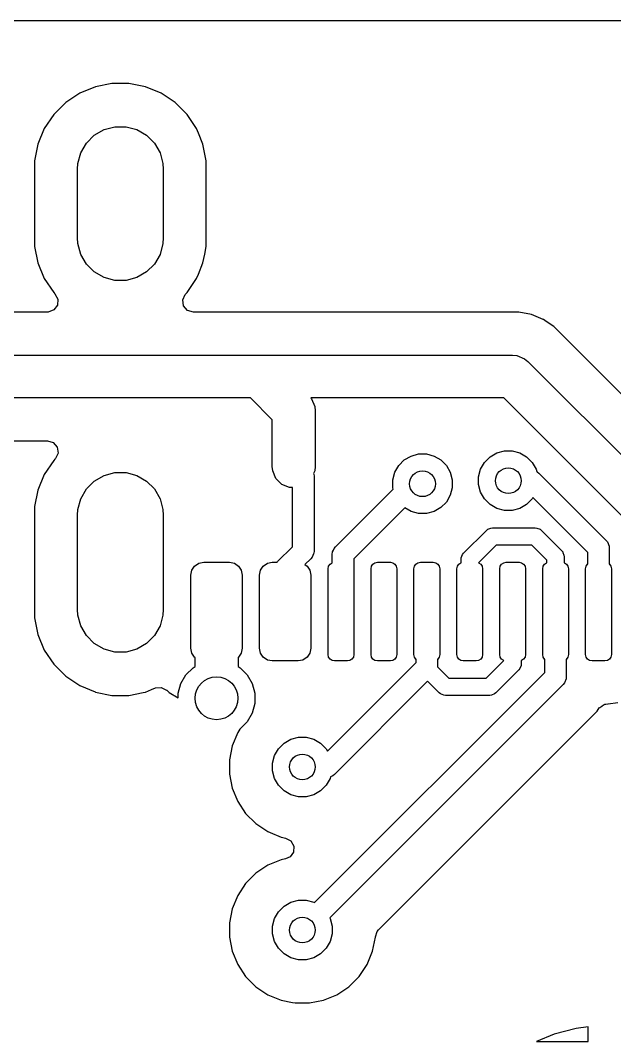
# Model space of a CAD drawing. Extents: x 3.62 to 11.01, y -6.32 to -1.07.
# Drawn here: x 4.1955 to 4.468, y -2.6063 to -2.1378 of the extents above; entities that cross this region are included whole.
import ezdxf

# ---------------------------------------------------------------- set-up
doc = ezdxf.new("R2010")
doc.units = 0
doc.header["$MEASUREMENT"] = 0
doc.layers.add('BLACK', color=7, linetype='CONTINUOUS')

msp = doc.modelspace()

# ---------------------------------------------------------------- linework, layer by layer
at = {"layer": 'BLACK', "linetype": 'CONTINUOUS'}
for p, q in [((3.7959, -2.13781), (6.34551, -2.13781)), ((4.22985, -2.16823), (4.22268, -2.1712)), ((4.23746, -2.16671), (4.22985, -2.16823)), ((4.22985, -2.16823), (4.22985, -2.16823)), ((4.24522, -2.16671), (4.23746, -2.16671)), ((4.23746, -2.16671), (4.23746, -2.16671)), ((4.25283, -2.16823), (4.24522, -2.16671)), ((4.24522, -2.16671), (4.24522, -2.16671)), ((4.26, -2.1712), (4.25283, -2.16823)), ((4.25283, -2.16823), (4.25283, -2.16823)), ((4.22268, -2.1712), (4.21623, -2.17551)), ((4.22268, -2.1712), (4.22268, -2.1712)), ((4.26645, -2.17551), (4.26, -2.1712)), ((4.26, -2.1712), (4.26, -2.1712)), ((4.21623, -2.17551), (4.21074, -2.18099)), ((4.21623, -2.17551), (4.21623, -2.17551)), ((4.27193, -2.18099), (4.26645, -2.17551)), ((4.26645, -2.17551), (4.26645, -2.17551)), ((4.21074, -2.18099), (4.20643, -2.18744)), ((4.21074, -2.18099), (4.21074, -2.18099)), ((4.27625, -2.18744), (4.27193, -2.18099)), ((4.27193, -2.18099), (4.27193, -2.18099)), ((4.20643, -2.18744), (4.20346, -2.19461)), ((4.20643, -2.18744), (4.20643, -2.18744)), ((4.23381, -2.18792), (4.23877, -2.18659)), ((4.23877, -2.18659), (4.24391, -2.18659)), ((4.24391, -2.18659), (4.24887, -2.18792)), ((4.27712, -2.18956), (4.27625, -2.18744)), ((4.27625, -2.18744), (4.27625, -2.18744)), ((4.22572, -2.19412), (4.22936, -2.19049)), ((4.22936, -2.19049), (4.23381, -2.18792)), ((4.24887, -2.18792), (4.25332, -2.19049)), ((4.25332, -2.19049), (4.25696, -2.19412)), ((4.27921, -2.19461), (4.27712, -2.18956)), ((4.20346, -2.19461), (4.20195, -2.20222)), ((4.20346, -2.19461), (4.20346, -2.19461)), ((4.22315, -2.19857), (4.22572, -2.19412)), ((4.25696, -2.19412), (4.25953, -2.19857)), ((4.28073, -2.20222), (4.27921, -2.19461)), ((4.27921, -2.19461), (4.27921, -2.19461)), ((4.27921, -2.19461), (4.27921, -2.19461)), ((4.22182, -2.20353), (4.22315, -2.19857)), ((4.25953, -2.19857), (4.26086, -2.20353)), ((4.20195, -2.20222), (4.20195, -2.20222)), ((4.20195, -2.20222), (4.20195, -2.24148)), ((4.22165, -2.2061), (4.22182, -2.20353)), ((4.22165, -2.2376), (4.22165, -2.2061)), ((4.26086, -2.20353), (4.26102, -2.2061)), ((4.26102, -2.2061), (4.26102, -2.2376)), ((4.28073, -2.24148), (4.28073, -2.20222)), ((4.22182, -2.24017), (4.22165, -2.2376)), ((4.26102, -2.2376), (4.26086, -2.24017)), ((4.20195, -2.24148), (4.20195, -2.24148)), ((4.20195, -2.24148), (4.20195, -2.24148)), ((4.20195, -2.24148), (4.20346, -2.24909)), ((4.22315, -2.24513), (4.22182, -2.24017)), ((4.26086, -2.24017), (4.25953, -2.24513)), ((4.28001, -2.2451), (4.28073, -2.24148)), ((4.22572, -2.24958), (4.22315, -2.24513)), ((4.25953, -2.24513), (4.25696, -2.24958)), ((4.27921, -2.24909), (4.28001, -2.2451)), ((4.20346, -2.24909), (4.20346, -2.24909)), ((4.20346, -2.24909), (4.20643, -2.25626)), ((4.22936, -2.25322), (4.22572, -2.24958)), ((4.23381, -2.25579), (4.22936, -2.25322)), ((4.25332, -2.25322), (4.24887, -2.25579)), ((4.25696, -2.24958), (4.25332, -2.25322)), ((4.27711, -2.25418), (4.27921, -2.24909)), ((4.20643, -2.25626), (4.20643, -2.25626)), ((4.20643, -2.25626), (4.21074, -2.26271)), ((4.23877, -2.25712), (4.23381, -2.25579)), ((4.24391, -2.25712), (4.23877, -2.25712)), ((4.24887, -2.25579), (4.24391, -2.25712)), ((4.27193, -2.26271), (4.27625, -2.25626)), ((4.27625, -2.25626), (4.27637, -2.25597)), ((4.27637, -2.25597), (4.27711, -2.25418)), ((4.21074, -2.26271), (4.21074, -2.26271)), ((4.21074, -2.26271), (4.21133, -2.2633)), ((4.27134, -2.2633), (4.27193, -2.26271)), ((4.27193, -2.26271), (4.27193, -2.26271)), ((4.21133, -2.2633), (4.21265, -2.26571)), ((4.21265, -2.26571), (4.21246, -2.26846)), ((4.26996, -2.26606), (4.27111, -2.26355)), ((4.27035, -2.26878), (4.26996, -2.26606)), ((4.27111, -2.26355), (4.27134, -2.2633)), ((4.20788, -2.27163), (4.15608, -2.27163)), ((4.20823, -2.27162), (4.20788, -2.27163)), ((4.21081, -2.27066), (4.20823, -2.27162)), ((4.21246, -2.26846), (4.21081, -2.27066)), ((4.27216, -2.27086), (4.27035, -2.26878)), ((4.27479, -2.27163), (4.27216, -2.27086)), ((4.33952, -2.27163), (4.27479, -2.27163)), ((4.42417, -2.27163), (4.33952, -2.27163)), ((4.42988, -2.27277), (4.42417, -2.27163)), ((4.42417, -2.27163), (4.42417, -2.27163)), ((4.43526, -2.275), (4.42988, -2.27277)), ((4.42988, -2.27277), (4.42988, -2.27277)), ((4.4354, -2.27509), (4.43526, -2.275)), ((4.43526, -2.275), (4.43526, -2.275)), ((4.43526, -2.275), (4.43526, -2.275)), ((4.43597, -2.27547), (4.4354, -2.27509)), ((4.43898, -2.27749), (4.43597, -2.27547)), ((4.43597, -2.27547), (4.43597, -2.27547)), ((4.4401, -2.27823), (4.43898, -2.27749)), ((4.50812, -2.34625), (4.4401, -2.27823)), ((4.4401, -2.27823), (4.4401, -2.27823)), ((4.13557, -2.29134), (4.33661, -2.29134)), ((4.33661, -2.29134), (4.42126, -2.29134)), ((4.42126, -2.29134), (4.42318, -2.29153)), ((4.42318, -2.29153), (4.42673, -2.293)), ((4.42673, -2.293), (4.42673, -2.293)), ((4.42673, -2.293), (4.42822, -2.29422)), ((4.42822, -2.29422), (4.49318, -2.35918)), ((4.2815, -2.31102), (4.1315, -2.31102)), ((4.30104, -2.31102), (4.2815, -2.31102)), ((4.31102, -2.32101), (4.30104, -2.31102)), ((4.33661, -2.31102), (4.32869, -2.31102)), ((4.32869, -2.31102), (4.32905, -2.31146)), ((4.32905, -2.31146), (4.32905, -2.31146)), ((4.32905, -2.31146), (4.33052, -2.31501)), ((4.41718, -2.31102), (4.33661, -2.31102)), ((4.47926, -2.3731), (4.41718, -2.31102)), ((4.33052, -2.31501), (4.33071, -2.31693)), ((4.33071, -2.31693), (4.33071, -2.34252)), ((4.31102, -2.34252), (4.31102, -2.32101)), ((4.13441, -2.33073), (4.20788, -2.33073)), ((4.20788, -2.33073), (4.21052, -2.3315)), ((4.21052, -2.3315), (4.21232, -2.33358)), ((4.21271, -2.3363), (4.21157, -2.33881)), ((4.21232, -2.33358), (4.21271, -2.3363)), ((4.37153, -2.33946), (4.37465, -2.33766)), ((4.37465, -2.33766), (4.37812, -2.33673)), ((4.37812, -2.33673), (4.38172, -2.33673)), ((4.38172, -2.33673), (4.38519, -2.33766)), ((4.38519, -2.33766), (4.38831, -2.33946)), ((4.4109, -2.33804), (4.41402, -2.33625)), ((4.41402, -2.33625), (4.41749, -2.33531)), ((4.41749, -2.33531), (4.42109, -2.33531)), ((4.42109, -2.33531), (4.42456, -2.33625)), ((4.42456, -2.33625), (4.42768, -2.33804)), ((4.21074, -2.33965), (4.20643, -2.34611)), ((4.21133, -2.33906), (4.21074, -2.33965)), ((4.21074, -2.33965), (4.21074, -2.33965)), ((4.21157, -2.33881), (4.21133, -2.33906)), ((4.36719, -2.34512), (4.36899, -2.34201)), ((4.36899, -2.34201), (4.37153, -2.33946)), ((4.38831, -2.33946), (4.39085, -2.34201)), ((4.39085, -2.34201), (4.39265, -2.34512)), ((4.40656, -2.3437), (4.40836, -2.34059)), ((4.40836, -2.34059), (4.4109, -2.33804)), ((4.42768, -2.33804), (4.43022, -2.34059)), ((4.43022, -2.34059), (4.43202, -2.3437)), ((4.20643, -2.34611), (4.20346, -2.35327)), ((4.20643, -2.34611), (4.20643, -2.34611)), ((4.22936, -2.34915), (4.23381, -2.34658)), ((4.23381, -2.34658), (4.23877, -2.34525)), ((4.23877, -2.34525), (4.24391, -2.34525)), ((4.24391, -2.34525), (4.24887, -2.34658)), ((4.24887, -2.34658), (4.25332, -2.34915)), ((4.31121, -2.34444), (4.31102, -2.34252)), ((4.31268, -2.34799), (4.31121, -2.34444)), ((4.33052, -2.34444), (4.32998, -2.34574)), ((4.32998, -2.34574), (4.33006, -2.34593)), ((4.33006, -2.34593), (4.33016, -2.34689)), ((4.33016, -2.34689), (4.33016, -2.38129)), ((4.33071, -2.34252), (4.33052, -2.34444)), ((4.36626, -2.3486), (4.36719, -2.34512)), ((4.39265, -2.34512), (4.39358, -2.3486)), ((4.40563, -2.34718), (4.40656, -2.3437)), ((4.43202, -2.3437), (4.43232, -2.3448)), ((4.43232, -2.3448), (4.43252, -2.34488)), ((4.43252, -2.34488), (4.43252, -2.34488)), ((4.43252, -2.34488), (4.43326, -2.3455)), ((4.43326, -2.3455), (4.46411, -2.37634)), ((4.22572, -2.35278), (4.22936, -2.34915)), ((4.25332, -2.34915), (4.25696, -2.35278)), ((4.3154, -2.3507), (4.31268, -2.34799)), ((4.31895, -2.35217), (4.3154, -2.3507)), ((4.36626, -2.35219), (4.36626, -2.3486)), ((4.39358, -2.3486), (4.39358, -2.35219)), ((4.40563, -2.35077), (4.40563, -2.34718)), ((4.40656, -2.35425), (4.40563, -2.35077)), ((4.20346, -2.35327), (4.20195, -2.36088)), ((4.20346, -2.35327), (4.20346, -2.35327)), ((4.22315, -2.35723), (4.22572, -2.35278)), ((4.25696, -2.35278), (4.25953, -2.35723)), ((4.32031, -2.35217), (4.31895, -2.35217)), ((4.32031, -2.37925), (4.32031, -2.35217)), ((4.33998, -2.37927), (4.36643, -2.35282)), ((4.36643, -2.35282), (4.36626, -2.35219)), ((4.39265, -2.35567), (4.39085, -2.35878)), ((4.39358, -2.35219), (4.39265, -2.35567)), ((4.40836, -2.35736), (4.40656, -2.35425)), ((4.20195, -2.36088), (4.20195, -2.36088)), ((4.20195, -2.36088), (4.20195, -2.41195)), ((4.22182, -2.36219), (4.22315, -2.35723)), ((4.25953, -2.35723), (4.26086, -2.36219)), ((4.39085, -2.35878), (4.38831, -2.36133)), ((4.4109, -2.35991), (4.40836, -2.35736)), ((4.41402, -2.36171), (4.4109, -2.35991)), ((4.42768, -2.35991), (4.42456, -2.36171)), ((4.43022, -2.35736), (4.42768, -2.35991)), ((4.43058, -2.35674), (4.43022, -2.35736)), ((4.45571, -2.38186), (4.43058, -2.35674)), ((4.22165, -2.36476), (4.22182, -2.36219)), ((4.22165, -2.40807), (4.22165, -2.36476)), ((4.26086, -2.36219), (4.26102, -2.36476)), ((4.26102, -2.36476), (4.26102, -2.40807)), ((4.37173, -2.36144), (4.34839, -2.38479)), ((4.37465, -2.36312), (4.37173, -2.36144)), ((4.37812, -2.36406), (4.37465, -2.36312)), ((4.38172, -2.36406), (4.37812, -2.36406)), ((4.38519, -2.36312), (4.38172, -2.36406)), ((4.38831, -2.36133), (4.38519, -2.36312)), ((4.41749, -2.36264), (4.41402, -2.36171)), ((4.42109, -2.36264), (4.41749, -2.36264)), ((4.42456, -2.36171), (4.42109, -2.36264)), ((4.39879, -2.3823), (4.40931, -2.37178)), ((4.40931, -2.37178), (4.40991, -2.37129)), ((4.40991, -2.37129), (4.41133, -2.37071)), ((4.41133, -2.37071), (4.41209, -2.37063)), ((4.41209, -2.37063), (4.43165, -2.37063)), ((4.43165, -2.37063), (4.43242, -2.37071)), ((4.43242, -2.37071), (4.43384, -2.37129)), ((4.43384, -2.37129), (4.43444, -2.37178)), ((4.43444, -2.37178), (4.44373, -2.38107)), ((4.31345, -2.38612), (4.32031, -2.37925)), ((4.33937, -2.38001), (4.33998, -2.37927)), ((4.41372, -2.3785), (4.4056, -2.38663)), ((4.43002, -2.3785), (4.41372, -2.3785)), ((4.43701, -2.38549), (4.43002, -2.3785)), ((4.46411, -2.37634), (4.46472, -2.37709)), ((4.46472, -2.37709), (4.46472, -2.37709)), ((4.46472, -2.37709), (4.46502, -2.37781)), ((4.46502, -2.37781), (4.46537, -2.37866)), ((4.46537, -2.37866), (4.46546, -2.37886)), ((4.46546, -2.37886), (4.46555, -2.37982)), ((4.46555, -2.37982), (4.46555, -2.3872)), ((4.32933, -2.38403), (4.32872, -2.38477)), ((4.32994, -2.38256), (4.32933, -2.38403)), ((4.32933, -2.38403), (4.32933, -2.38403)), ((4.33006, -2.38225), (4.32994, -2.38256)), ((4.33016, -2.38129), (4.33006, -2.38225)), ((4.33006, -2.38225), (4.33006, -2.38225)), ((4.33854, -2.38275), (4.33864, -2.38179)), ((4.33854, -2.38662), (4.33854, -2.38275)), ((4.33864, -2.38179), (4.33869, -2.38167)), ((4.33869, -2.38167), (4.33905, -2.38078)), ((4.33905, -2.38078), (4.33937, -2.38001)), ((4.33937, -2.38001), (4.33937, -2.38001)), ((4.39764, -2.38509), (4.39771, -2.38432)), ((4.39771, -2.38432), (4.3983, -2.3829)), ((4.3983, -2.3829), (4.39879, -2.3823)), ((4.44373, -2.38107), (4.44422, -2.38167)), ((4.44422, -2.38167), (4.4443, -2.38187)), ((4.4443, -2.38187), (4.44481, -2.38309)), ((4.44481, -2.38309), (4.44488, -2.38386)), ((4.44488, -2.38386), (4.44488, -2.38661)), ((4.45571, -2.3872), (4.45571, -2.38186)), ((4.27407, -2.39006), (4.27535, -2.38815)), ((4.27535, -2.38815), (4.27727, -2.38687)), ((4.27727, -2.38687), (4.27953, -2.38642)), ((4.27953, -2.38642), (4.29134, -2.38642)), ((4.29134, -2.38642), (4.2936, -2.38687)), ((4.2936, -2.38687), (4.29551, -2.38815)), ((4.29551, -2.38815), (4.29679, -2.39006)), ((4.30557, -2.39006), (4.30685, -2.38815)), ((4.30685, -2.38815), (4.30876, -2.38687)), ((4.30876, -2.38687), (4.31102, -2.38642)), ((4.31102, -2.38642), (4.3132, -2.38642)), ((4.3132, -2.38642), (4.31345, -2.38612)), ((4.32872, -2.38477), (4.32601, -2.38748)), ((4.32601, -2.38748), (4.32701, -2.38815)), ((4.32701, -2.38815), (4.32829, -2.39006)), ((4.33661, -2.38937), (4.33684, -2.38824)), ((4.33684, -2.38824), (4.33748, -2.38728)), ((4.33748, -2.38728), (4.33844, -2.38664)), ((4.33844, -2.38664), (4.33854, -2.38662)), ((4.34839, -2.38479), (4.34839, -2.38917)), ((4.34839, -2.38917), (4.34843, -2.38937)), ((4.3563, -2.38937), (4.35652, -2.38824)), ((4.35652, -2.38824), (4.35716, -2.38728)), ((4.35716, -2.38728), (4.35812, -2.38664)), ((4.35812, -2.38664), (4.35925, -2.38642)), ((4.35925, -2.38642), (4.36516, -2.38642)), ((4.36516, -2.38642), (4.36629, -2.38664)), ((4.36629, -2.38664), (4.36725, -2.38728)), ((4.36725, -2.38728), (4.36789, -2.38824)), ((4.36789, -2.38824), (4.36811, -2.38937)), ((4.37598, -2.38937), (4.37621, -2.38824)), ((4.37621, -2.38824), (4.37685, -2.38728)), ((4.37685, -2.38728), (4.37781, -2.38664)), ((4.37781, -2.38664), (4.37894, -2.38642)), ((4.37894, -2.38642), (4.38484, -2.38642)), ((4.38484, -2.38642), (4.38597, -2.38664)), ((4.38597, -2.38664), (4.38693, -2.38728)), ((4.38693, -2.38728), (4.38757, -2.38824)), ((4.38757, -2.38824), (4.3878, -2.38937)), ((4.39567, -2.38937), (4.39589, -2.38824)), ((4.39589, -2.38824), (4.39653, -2.38728)), ((4.39653, -2.38728), (4.39749, -2.38664)), ((4.39749, -2.38664), (4.39764, -2.38661)), ((4.39764, -2.38661), (4.39764, -2.38509)), ((4.4056, -2.38663), (4.40566, -2.38664)), ((4.40566, -2.38664), (4.40662, -2.38728)), ((4.40662, -2.38728), (4.40726, -2.38824)), ((4.40726, -2.38824), (4.40748, -2.38937)), ((4.41535, -2.38937), (4.41558, -2.38824)), ((4.41558, -2.38824), (4.41622, -2.38728)), ((4.41622, -2.38728), (4.41718, -2.38664)), ((4.41718, -2.38664), (4.41831, -2.38642)), ((4.41831, -2.38642), (4.42421, -2.38642)), ((4.42421, -2.38642), (4.42534, -2.38664)), ((4.42534, -2.38664), (4.4263, -2.38728)), ((4.4263, -2.38728), (4.42694, -2.38824)), ((4.42694, -2.38824), (4.42717, -2.38937)), ((4.43504, -2.38937), (4.43526, -2.38824)), ((4.43526, -2.38824), (4.4359, -2.38728)), ((4.4359, -2.38728), (4.43686, -2.38664)), ((4.43686, -2.38664), (4.43701, -2.38661)), ((4.43701, -2.38661), (4.43701, -2.38549)), ((4.44488, -2.38661), (4.44503, -2.38664)), ((4.44503, -2.38664), (4.44599, -2.38728)), ((4.44599, -2.38728), (4.44663, -2.38824)), ((4.44663, -2.38824), (4.44685, -2.38937)), ((4.45472, -2.38937), (4.45495, -2.38824)), ((4.45495, -2.38824), (4.45559, -2.38728)), ((4.45559, -2.38728), (4.45571, -2.3872)), ((4.46555, -2.3872), (4.46567, -2.38728)), ((4.46567, -2.38728), (4.46631, -2.38824)), ((4.46631, -2.38824), (4.46654, -2.38937)), ((4.27362, -2.39232), (4.27407, -2.39006)), ((4.27362, -2.42579), (4.27362, -2.39232)), ((4.29679, -2.39006), (4.29724, -2.39232)), ((4.29724, -2.39232), (4.29724, -2.42579)), ((4.30512, -2.39232), (4.30557, -2.39006)), ((4.30512, -2.42579), (4.30512, -2.39232)), ((4.32829, -2.39006), (4.32874, -2.39232)), ((4.32874, -2.39232), (4.32874, -2.42579)), ((4.33661, -2.42874), (4.33661, -2.38937)), ((4.34843, -2.38937), (4.34843, -2.42874)), ((4.3563, -2.42874), (4.3563, -2.38937)), ((4.36811, -2.38937), (4.36811, -2.42874)), ((4.37598, -2.42874), (4.37598, -2.38937)), ((4.3878, -2.38937), (4.3878, -2.42874)), ((4.39567, -2.42874), (4.39567, -2.38937)), ((4.40748, -2.38937), (4.40748, -2.42874)), ((4.41535, -2.42874), (4.41535, -2.38937)), ((4.42717, -2.38937), (4.42717, -2.42874)), ((4.43504, -2.42874), (4.43504, -2.38937)), ((4.44685, -2.38937), (4.44685, -2.42874)), ((4.45472, -2.42874), (4.45472, -2.38937)), ((4.46654, -2.38937), (4.46654, -2.42874)), ((4.20195, -2.41195), (4.20195, -2.41195)), ((4.20195, -2.41195), (4.20195, -2.41195)), ((4.20195, -2.41195), (4.20346, -2.41956)), ((4.22182, -2.41064), (4.22165, -2.40807)), ((4.22315, -2.4156), (4.22182, -2.41064)), ((4.26086, -2.41064), (4.25953, -2.4156)), ((4.26102, -2.40807), (4.26086, -2.41064)), ((4.22572, -2.42005), (4.22315, -2.4156)), ((4.25953, -2.4156), (4.25696, -2.42005)), ((4.20346, -2.41956), (4.20346, -2.41956)), ((4.20346, -2.41956), (4.20643, -2.42673)), ((4.22936, -2.42369), (4.22572, -2.42005)), ((4.25696, -2.42005), (4.25332, -2.42369)), ((4.20643, -2.42673), (4.20643, -2.42673)), ((4.20643, -2.42673), (4.21074, -2.43318)), ((4.23381, -2.42626), (4.22936, -2.42369)), ((4.23877, -2.42759), (4.23381, -2.42626)), ((4.24887, -2.42626), (4.24391, -2.42759)), ((4.25332, -2.42369), (4.24887, -2.42626)), ((4.27407, -2.42805), (4.27362, -2.42579)), ((4.29724, -2.42579), (4.29679, -2.42805)), ((4.30557, -2.42805), (4.30512, -2.42579)), ((4.32874, -2.42579), (4.32829, -2.42805)), ((4.24391, -2.42759), (4.23877, -2.42759)), ((4.27535, -2.42996), (4.27407, -2.42805)), ((4.27559, -2.43012), (4.27535, -2.42996)), ((4.27559, -2.43422), (4.27559, -2.43012)), ((4.29551, -2.42996), (4.29528, -2.43012)), ((4.29528, -2.43012), (4.29528, -2.43422)), ((4.29679, -2.42805), (4.29551, -2.42996)), ((4.30685, -2.42996), (4.30557, -2.42805)), ((4.30876, -2.43124), (4.30685, -2.42996)), ((4.31102, -2.43169), (4.30876, -2.43124)), ((4.32509, -2.43124), (4.32283, -2.43169)), ((4.32701, -2.42996), (4.32509, -2.43124)), ((4.32829, -2.42805), (4.32701, -2.42996)), ((4.33684, -2.42987), (4.33661, -2.42874)), ((4.33748, -2.43083), (4.33684, -2.42987)), ((4.33844, -2.43147), (4.33748, -2.43083)), ((4.34756, -2.43083), (4.3466, -2.43147)), ((4.3482, -2.42987), (4.34756, -2.43083)), ((4.34843, -2.42874), (4.3482, -2.42987)), ((4.35652, -2.42987), (4.3563, -2.42874)), ((4.35716, -2.43083), (4.35652, -2.42987)), ((4.35812, -2.43147), (4.35716, -2.43083)), ((4.36725, -2.43083), (4.36629, -2.43147)), ((4.36789, -2.42987), (4.36725, -2.43083)), ((4.36811, -2.42874), (4.36789, -2.42987)), ((4.37621, -2.42987), (4.37598, -2.42874)), ((4.37685, -2.43083), (4.37621, -2.42987)), ((4.37697, -2.43091), (4.37685, -2.43083)), ((4.37697, -2.43238), (4.37697, -2.43091)), ((4.38693, -2.43083), (4.38681, -2.43091)), ((4.38681, -2.43091), (4.38681, -2.43439)), ((4.38757, -2.42987), (4.38693, -2.43083)), ((4.3878, -2.42874), (4.38757, -2.42987)), ((4.39589, -2.42987), (4.39567, -2.42874)), ((4.39653, -2.43083), (4.39589, -2.42987)), ((4.39749, -2.43147), (4.39653, -2.43083)), ((4.40662, -2.43083), (4.40566, -2.43147)), ((4.40726, -2.42987), (4.40662, -2.43083)), ((4.40748, -2.42874), (4.40726, -2.42987)), ((4.41558, -2.42987), (4.41535, -2.42874)), ((4.41622, -2.43083), (4.41558, -2.42987)), ((4.41718, -2.43147), (4.41622, -2.43083)), ((4.4263, -2.43083), (4.42534, -2.43147)), ((4.42694, -2.42987), (4.4263, -2.43083)), ((4.42717, -2.42874), (4.42694, -2.42987)), ((4.43526, -2.42987), (4.43504, -2.42874)), ((4.4359, -2.43083), (4.43526, -2.42987)), ((4.43602, -2.43091), (4.4359, -2.43083)), ((4.43602, -2.43694), (4.43602, -2.43091)), ((4.44599, -2.43083), (4.44587, -2.43091)), ((4.44587, -2.43091), (4.44587, -2.43898)), ((4.44663, -2.42987), (4.44599, -2.43083)), ((4.44685, -2.42874), (4.44663, -2.42987)), ((4.45495, -2.42987), (4.45472, -2.42874)), ((4.45559, -2.43083), (4.45495, -2.42987)), ((4.45655, -2.43147), (4.45559, -2.43083)), ((4.46567, -2.43083), (4.46471, -2.43147)), ((4.46631, -2.42987), (4.46567, -2.43083)), ((4.46654, -2.42874), (4.46631, -2.42987)), ((4.21074, -2.43318), (4.21074, -2.43318)), ((4.21074, -2.43318), (4.21623, -2.43867)), ((4.27138, -2.43803), (4.27465, -2.43476)), ((4.27465, -2.43476), (4.27559, -2.43422)), ((4.29528, -2.43422), (4.29622, -2.43476)), ((4.29622, -2.43476), (4.29949, -2.43803)), ((4.32283, -2.43169), (4.31102, -2.43169)), ((4.33635, -2.47299), (4.37697, -2.43238)), ((4.33957, -2.43169), (4.33844, -2.43147)), ((4.34547, -2.43169), (4.33957, -2.43169)), ((4.3466, -2.43147), (4.34547, -2.43169)), ((4.35925, -2.43169), (4.35812, -2.43147)), ((4.36516, -2.43169), (4.35925, -2.43169)), ((4.36629, -2.43147), (4.36516, -2.43169)), ((4.38681, -2.43439), (4.39202, -2.43961)), ((4.39862, -2.43169), (4.39749, -2.43147)), ((4.40453, -2.43169), (4.39862, -2.43169)), ((4.40566, -2.43147), (4.40453, -2.43169)), ((4.40911, -2.43961), (4.41724, -2.43148)), ((4.42404, -2.43581), (4.41352, -2.44633)), ((4.41724, -2.43148), (4.41718, -2.43147)), ((4.42453, -2.43521), (4.42404, -2.43581)), ((4.42512, -2.43379), (4.42453, -2.43521)), ((4.4252, -2.43302), (4.42512, -2.43379)), ((4.42534, -2.43147), (4.4252, -2.4315)), ((4.4252, -2.4315), (4.4252, -2.43302)), ((4.45768, -2.43169), (4.45655, -2.43147)), ((4.46358, -2.43169), (4.45768, -2.43169)), ((4.46471, -2.43147), (4.46358, -2.43169)), ((4.21623, -2.43867), (4.21623, -2.43867)), ((4.21623, -2.43867), (4.22268, -2.44298)), ((4.26907, -2.44204), (4.27138, -2.43803)), ((4.29949, -2.43803), (4.3018, -2.44204)), ((4.33039, -2.54257), (4.43602, -2.43694)), ((4.39202, -2.43961), (4.40911, -2.43961)), ((4.44577, -2.43994), (4.44504, -2.44171)), ((4.44587, -2.43898), (4.44577, -2.43994)), ((4.22268, -2.44298), (4.22268, -2.44298)), ((4.22268, -2.44298), (4.22979, -2.44592)), ((4.25283, -2.44595), (4.25553, -2.44483)), ((4.25553, -2.44483), (4.25736, -2.44407)), ((4.25736, -2.44407), (4.26009, -2.44378)), ((4.26009, -2.44378), (4.26255, -2.44501)), ((4.26255, -2.44501), (4.26268, -2.44513)), ((4.26268, -2.44513), (4.26372, -2.44617)), ((4.26787, -2.44651), (4.26907, -2.44204)), ((4.3018, -2.44204), (4.303, -2.44651)), ((4.44442, -2.44246), (4.33735, -2.54953)), ((4.38227, -2.44099), (4.33947, -2.48379)), ((4.38761, -2.44633), (4.38227, -2.44099)), ((4.44504, -2.44171), (4.44442, -2.44246)), ((4.44504, -2.44171), (4.44504, -2.44171)), ((4.22979, -2.44592), (4.22985, -2.44595)), ((4.22985, -2.44595), (4.22985, -2.44595)), ((4.22985, -2.44595), (4.22985, -2.44595)), ((4.22985, -2.44595), (4.23746, -2.44746)), ((4.23746, -2.44746), (4.23746, -2.44746)), ((4.23746, -2.44746), (4.24522, -2.44746)), ((4.24522, -2.44746), (4.25171, -2.44617)), ((4.25171, -2.44617), (4.25283, -2.44595)), ((4.26372, -2.44617), (4.26372, -2.44617)), ((4.26372, -2.44617), (4.26787, -2.44862)), ((4.26787, -2.44862), (4.26787, -2.44651)), ((4.303, -2.44651), (4.303, -2.45113)), ((4.38821, -2.44682), (4.38761, -2.44633)), ((4.38963, -2.4474), (4.38821, -2.44682)), ((4.39039, -2.44748), (4.38963, -2.4474)), ((4.41074, -2.44748), (4.39039, -2.44748)), ((4.41151, -2.4474), (4.41074, -2.44748)), ((4.41293, -2.44682), (4.41151, -2.4474)), ((4.41352, -2.44633), (4.41293, -2.44682)), ((4.303, -2.45113), (4.3018, -2.4556)), ((4.45664, -2.4581), (4.46007, -2.45467)), ((4.46007, -2.45467), (4.46102, -2.45326)), ((4.46102, -2.45326), (4.46126, -2.45299)), ((4.46126, -2.45299), (4.46214, -2.45246)), ((4.46214, -2.45246), (4.46292, -2.4518)), ((4.46292, -2.4518), (4.46337, -2.45171)), ((4.46337, -2.45171), (4.46361, -2.45156)), ((4.46361, -2.45156), (4.46403, -2.45157)), ((4.46403, -2.45157), (4.46487, -2.4514)), ((4.46487, -2.4514), (4.46507, -2.4514)), ((4.46507, -2.4514), (4.4695, -2.45081)), ((4.46507, -2.4514), (4.46507, -2.4514)), ((4.3018, -2.4556), (4.29949, -2.4596)), ((4.35972, -2.55503), (4.45664, -2.4581)), ((4.45664, -2.4581), (4.45664, -2.4581)), ((4.29616, -2.46291), (4.29513, -2.46445)), ((4.29622, -2.46287), (4.29616, -2.46291)), ((4.29949, -2.4596), (4.29622, -2.46287)), ((4.29513, -2.46445), (4.29261, -2.47055)), ((4.31641, -2.46938), (4.31953, -2.46758)), ((4.31953, -2.46758), (4.323, -2.46665)), ((4.323, -2.46665), (4.3266, -2.46665)), ((4.3266, -2.46665), (4.33008, -2.46758)), ((4.33008, -2.46758), (4.33319, -2.46938)), ((4.29261, -2.47055), (4.29132, -2.47702)), ((4.29261, -2.47055), (4.29261, -2.47055)), ((4.31207, -2.47504), (4.31387, -2.47193)), ((4.31387, -2.47193), (4.31641, -2.46938)), ((4.33319, -2.46938), (4.33574, -2.47193)), ((4.33574, -2.47193), (4.33635, -2.47299)), ((4.29132, -2.47702), (4.29132, -2.48361)), ((4.31114, -2.47852), (4.31207, -2.47504)), ((4.31114, -2.48211), (4.31114, -2.47852)), ((4.31207, -2.48559), (4.31114, -2.48211)), ((4.29132, -2.48361), (4.29261, -2.49008)), ((4.31387, -2.4887), (4.31207, -2.48559)), ((4.33753, -2.48559), (4.33574, -2.4887)), ((4.33774, -2.48481), (4.33753, -2.48559)), ((4.33873, -2.48441), (4.33774, -2.48481)), ((4.33947, -2.48379), (4.33873, -2.48441)), ((4.33873, -2.48441), (4.33873, -2.48441)), ((4.29261, -2.49008), (4.29261, -2.49008)), ((4.29261, -2.49008), (4.29513, -2.49618)), ((4.31641, -2.49125), (4.31387, -2.4887)), ((4.31953, -2.49305), (4.31641, -2.49125)), ((4.33319, -2.49125), (4.33008, -2.49305)), ((4.33574, -2.4887), (4.33319, -2.49125)), ((4.29513, -2.49618), (4.29879, -2.50166)), ((4.323, -2.49398), (4.31953, -2.49305)), ((4.3266, -2.49398), (4.323, -2.49398)), ((4.33008, -2.49305), (4.3266, -2.49398)), ((4.29879, -2.50166), (4.30346, -2.50632)), ((4.30346, -2.50632), (4.30666, -2.50846)), ((4.30666, -2.50846), (4.30894, -2.50999)), ((4.30894, -2.50999), (4.30894, -2.50999)), ((4.30894, -2.50999), (4.30894, -2.50999)), ((4.30894, -2.50999), (4.31005, -2.51045)), ((4.31005, -2.51045), (4.31504, -2.51251)), ((4.31504, -2.51251), (4.31581, -2.51267)), ((4.31581, -2.51267), (4.31713, -2.51293)), ((4.31713, -2.51293), (4.31956, -2.5142)), ((4.31956, -2.5142), (4.32093, -2.51659)), ((4.32078, -2.51934), (4.31917, -2.52157)), ((4.32093, -2.51659), (4.32078, -2.51934)), ((4.31504, -2.52292), (4.30894, -2.52544)), ((4.31713, -2.5225), (4.31504, -2.52292)), ((4.31504, -2.52292), (4.31504, -2.52292)), ((4.31917, -2.52157), (4.31713, -2.5225)), ((4.30346, -2.52911), (4.29879, -2.53377)), ((4.30894, -2.52544), (4.30346, -2.52911)), ((4.29879, -2.53377), (4.29513, -2.53926)), ((4.29513, -2.53926), (4.29261, -2.54535)), ((4.31641, -2.54419), (4.31953, -2.54239)), ((4.31953, -2.54239), (4.323, -2.54146)), ((4.323, -2.54146), (4.3266, -2.54146)), ((4.3266, -2.54146), (4.33008, -2.54239)), ((4.33008, -2.54239), (4.33039, -2.54257)), ((4.29261, -2.54535), (4.29132, -2.55182)), ((4.29261, -2.54535), (4.29261, -2.54535)), ((4.31207, -2.54984), (4.31387, -2.54673)), ((4.31387, -2.54673), (4.31641, -2.54419)), ((4.29132, -2.55182), (4.29132, -2.55842)), ((4.31114, -2.55332), (4.31207, -2.54984)), ((4.33735, -2.54953), (4.33753, -2.54984)), ((4.33753, -2.54984), (4.33846, -2.55332)), ((4.31114, -2.55692), (4.31114, -2.55332)), ((4.31207, -2.56039), (4.31114, -2.55692)), ((4.33846, -2.55692), (4.33753, -2.56039)), ((4.33846, -2.55332), (4.33846, -2.55692)), ((4.35838, -2.55818), (4.35906, -2.55584)), ((4.35906, -2.55584), (4.35972, -2.55503)), ((4.29132, -2.55842), (4.29261, -2.56488)), ((4.31387, -2.56351), (4.31207, -2.56039)), ((4.33753, -2.56039), (4.33574, -2.56351)), ((4.357, -2.56489), (4.35829, -2.55842)), ((4.35829, -2.55842), (4.35831, -2.55818)), ((4.35829, -2.55842), (4.35829, -2.55842)), ((4.35831, -2.55818), (4.35838, -2.55818)), ((4.29261, -2.56488), (4.29261, -2.56489)), ((4.29261, -2.56489), (4.29513, -2.57098)), ((4.31641, -2.56605), (4.31387, -2.56351)), ((4.31953, -2.56785), (4.31641, -2.56605)), ((4.33319, -2.56605), (4.33008, -2.56785)), ((4.33574, -2.56351), (4.33319, -2.56605)), ((4.35448, -2.57098), (4.357, -2.56489)), ((4.29513, -2.57098), (4.29879, -2.57646)), ((4.323, -2.56878), (4.31953, -2.56785)), ((4.3266, -2.56878), (4.323, -2.56878)), ((4.33008, -2.56785), (4.3266, -2.56878)), ((4.35081, -2.57646), (4.35448, -2.57098)), ((4.29879, -2.57646), (4.30346, -2.58113)), ((4.34615, -2.58113), (4.35081, -2.57646)), ((4.30346, -2.58113), (4.30711, -2.58356)), ((4.34066, -2.58479), (4.34615, -2.58113)), ((4.30711, -2.58356), (4.30894, -2.58479)), ((4.30894, -2.58479), (4.31504, -2.58732)), ((4.33457, -2.58732), (4.34066, -2.58479)), ((4.31504, -2.58732), (4.32023, -2.58835)), ((4.32023, -2.58835), (4.32151, -2.5886)), ((4.32151, -2.5886), (4.32151, -2.5886)), ((4.32151, -2.5886), (4.32151, -2.5886)), ((4.32151, -2.5886), (4.3281, -2.5886)), ((4.3281, -2.5886), (4.33457, -2.58732)), ((4.3281, -2.5886), (4.3281, -2.5886)), ((4.45591, -2.59953), (4.45035, -2.60026)), ((4.45591, -2.6063), (4.45591, -2.59953)), ((4.45591, -2.59953), (4.45591, -2.59953)), ((4.44038, -2.60294), (4.43226, -2.6063)), ((4.45035, -2.60026), (4.44038, -2.60294)), ((4.43226, -2.6063), (4.45591, -2.6063))]:
    msp.add_line(p, q, dxfattribs=at)
at = {"layer": 'BLACK'}
for centre, radius in [((4.37992, -2.35039), 0.00591), ((4.41929, -2.34898), 0.00591), ((4.28543, -2.44882), 0.00984), ((4.3248, -2.48031), 0.00591), ((4.3248, -2.55512), 0.00591)]:
    msp.add_circle(centre, radius, dxfattribs=at)

doc.saveas('drawing.dxf')
